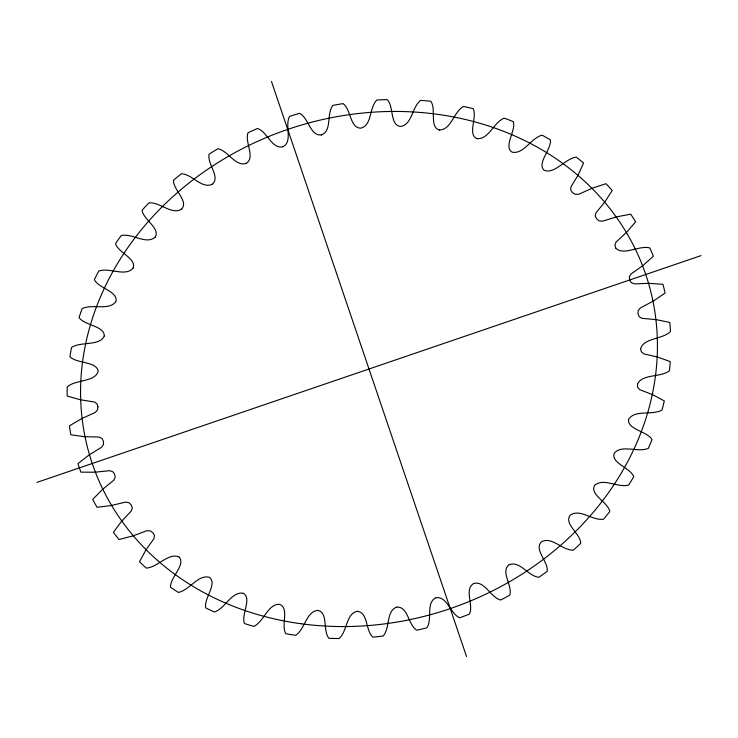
<?xml version="1.0" encoding="UTF-8"?>
<svg xmlns="http://www.w3.org/2000/svg" width="738" height="738" viewBox="0 0 738 738"><rect width="100%" height="100%" fill="white"/><g stroke="black" fill="none" stroke-linecap="round" stroke-linejoin="round"><path stroke-width="1.11" d="M640.658 348.889L641.313 351.823L643.813 353.862L657.632 357.054L670.261 361.611A306.049 264.776 -19.2 0 1 669.44 370.79C660.602 377.699 642.318 373.631 637.521 384.083M640.667 348.668C643.471 337.967 662.936 339.342 670.482 331.519A306.049 264.776 -19.2 0 0 669.8 322.46L656.396 319.655L642.014 318.346L639.173 316.685L638.047 313.908L638.167 310.744L640.252 308.023L653.407 301.012L665.095 293.06A306.049 264.776 -19.2 0 0 662.936 284.305L649.034 283.318L634.283 283.899L631.202 282.589L629.625 279.886L629.32 276.879L631.036 273.983L642.982 265.495L653.407 256.206A306.049 264.776 -19.2 0 0 649.8 247.95C639.514 244.979 623.287 256.086 615.787 248.18M637.484 384.304L637.641 387.33L639.745 389.701L652.715 394.701L664.301 400.928A306.049 264.776 -19.2 0 1 662.004 410.014C652.106 415.808 635.224 409.304 628.665 419.175M104.279 335.956C104.455 325.827 84.649 325.541 79.058 317.626A306.049 264.776 -19.2 0 1 82.075 308.65C92.287 303.512 108.551 311.03 115.811 301.741M104.252 336.067C99.455 346.39 80.516 341.224 71.485 347.543A306.049 264.776 -19.2 0 0 69.925 356.703C76.844 363.797 96.346 361.168 98.219 371.186C95.331 382.238 75.248 379.461 67.232 386.896A306.049 264.776 -19.2 0 0 67.167 396.038L80.221 399.728L94.464 402.026L97.093 403.926L97.942 406.924M628.591 419.396C627.134 429.599 647.263 431.204 652.041 439.553A306.049 264.776 -19.2 0 1 648.315 448.363C638.01 452.855 621.47 444.156 614.219 453.298C610.723 463.169 630.464 467.726 633.757 476.674A306.049 264.776 -19.2 0 1 628.675 485.023C617.771 488.132 603.389 477.431 594.644 485.429M115.995 301.316C118.025 291.362 98.514 288.281 94.363 279.647A306.049 264.776 -19.2 0 1 98.791 271.049C109.307 267.184 125.349 277.119 133.034 268.217M132.914 268.42C137.471 258.89 118.052 252.719 115.534 243.568A306.049 264.776 -19.2 0 1 121.253 235.523C132.286 233.051 146.106 245.062 155.155 237.166M594.505 485.622C589.68 494.829 608.011 502.163 609.828 511.508A306.049 264.776 -19.2 0 1 603.49 519.211C592.42 520.927 579.634 508.131 570.133 515.262C563.721 524.045 580.502 533.519 580.76 543.306A306.049 264.776 -19.2 0 1 573.325 550.197C562.291 550.447 551.572 535.954 541.397 541.886C533.694 549.69 548.509 561.6 547.181 571.378A306.049 264.776 -19.2 0 1 538.795 577.319C528.048 576.074 519.773 560.317 509.1 564.755M154.998 237.35C161.115 228.605 143.061 219.62 142.102 210.173A306.049 264.776 -19.2 0 1 149.002 202.849C160.063 201.944 171.622 215.247 181.557 209.168M181.649 209.085C188.974 200.865 172.941 189.943 173.504 180.155A306.049 264.776 -19.2 0 1 181.447 173.716C192.341 174.269 201.714 189.149 212.184 184.297M212.286 184.232C220.791 177.083 206.926 163.845 209.075 154.159A306.049 264.776 -19.2 0 1 217.876 148.753C228.393 150.746 235.311 166.936 246.151 163.366M508.888 564.884C500.355 571.692 512.652 585.575 509.81 595.142A306.049 264.776 -19.2 0 1 500.641 600.003C490.392 597.319 484.7 580.409 473.713 583.527M246.271 163.31C255.735 157.295 244.379 142.139 248.051 132.748A306.049 264.776 -19.2 0 1 257.534 128.477C267.47 131.871 271.667 149.039 282.746 146.825M473.482 583.629C463.981 589.717 473.824 604.726 469.433 614.09A306.049 264.776 -19.2 0 1 459.691 617.771C450.106 613.702 447.293 596.009 436.103 597.734M282.866 146.779C293.226 141.548 284.398 125.46 289.61 116.373A306.049 264.776 -19.2 0 1 299.563 113.32C308.724 118.062 310.025 135.81 321.168 135.008M36.9 482.403L701.1 255.597M435.863 597.808C425.595 602.734 432.726 619.016 426.915 627.817A306.049 264.776 -19.2 0 1 416.804 630.224C408.086 624.865 408.271 606.784 397.053 607.06M321.298 134.98C332.303 131.004 326.27 113.781 332.856 105.377A306.049 264.776 -19.2 0 1 343.078 103.624C351.159 109.445 349.821 128.025 360.744 128.172C372.247 125.478 369.037 107.554 376.878 100.008A306.049 264.776 -19.2 0 1 387.146 99.575C394.12 106.512 389.673 124.842 400.365 126.493C412.201 125.128 411.795 106.918 420.734 100.368A306.049 264.776 -19.2 0 1 430.817 101.272C436.49 108.956 429.101 127.573 439.562 130.017M396.804 607.106C385.9 610.806 390.31 627.983 383.17 636.018A306.049 264.776 -19.2 0 1 372.902 637.115C365.282 630.501 368.373 612.632 357.413 611.313M357.164 611.332C345.827 613.767 347.413 631.414 339.111 638.536A306.049 264.776 -19.2 0 1 328.908 638.296C322.598 630.805 328.447 612.909 318.013 610.409M317.774 610.381C306.122 611.507 305.015 629.246 295.698 635.298A306.049 264.776 -19.2 0 1 285.781 633.73C280.726 625.363 289.73 608.029 279.471 604.302C267.691 604.035 264.01 621.544 253.844 626.396A306.049 264.776 -19.2 0 1 244.416 623.527C240.902 614.68 252.285 598.389 243.3 593.278M439.322 129.98C451.315 129.989 453.621 111.853 463.482 106.447A306.049 264.776 -19.2 0 1 473.178 108.68C477.495 117.13 467.154 134.648 477.016 138.633M476.785 138.569C488.427 140.192 493.796 122.176 504.211 118.135A306.049 264.776 -19.2 0 1 513.316 121.632C516.222 130.691 503.03 146.788 512.264 152.213C523.851 154.399 531.028 138.043 542.07 135.155A306.049 264.776 -19.2 0 1 550.382 139.851C551.673 149.408 536.692 162.96 544.054 170.183C554.524 174.768 565.262 158.393 576.23 157.166A306.049 264.776 -19.2 0 1 583.583 162.96L578.186 174.98L570.944 186.889L570.723 190.053L572.439 192.544L575.216 194.288L578.749 194.251L592.393 188.135L605.981 183.697A306.049 264.776 -19.2 0 1 612.208 190.459L604.966 201.806L595.898 212.895L595.225 216.049L596.618 218.835L599.016 220.819L602.485 221.179L616.682 216.843L630.676 214.168A306.049 264.776 -19.2 0 1 635.649 221.769L626.728 232.193L616.129 242.036L614.892 245.09L615.686 247.986M243.079 593.195C231.345 591.498 225.265 608.472 214.444 612.005A306.049 264.776 -19.2 0 1 205.718 607.891C203.559 598.527 218.051 583.38 209.168 577.199C197.766 574.533 189.546 590.206 178.338 592.43A306.049 264.776 -19.2 0 1 170.487 587.171C170.026 577.411 185.847 565.096 179.242 557.135M179.066 556.996C168.559 552.292 157.498 567.467 146.299 568.103A306.049 264.776 -19.2 0 1 139.491 561.803L145.829 550.087L153.974 538.611L154.463 535.447L152.96 532.836L150.358 530.899L146.853 530.714L132.831 535.954L119.002 539.524A306.049 264.776 -19.2 0 1 113.394 532.319L121.493 521.406L131.327 510.964L132.314 507.855L131.281 505.041L129.058 502.762L125.663 502.108L111.115 505.539L97.038 507.31A306.049 264.776 -19.2 0 1 92.739 499.358L102.434 489.478L113.818 480.198L115.229 477.191L114.584 474.147L112.776 471.702L109.538 470.669L94.907 472.219L80.866 472.154A306.049 264.776 -19.2 0 1 77.97 463.621L89.058 454.977L101.595 447.246L103.486 444.553L103.505 441.509L102.139 438.593L99.187 437.071L84.529 436.693L70.839 434.793A306.049 264.776 -19.2 0 1 69.409 425.863L81.641 418.64L95.248 412.459L97.545 409.876L97.923 406.703M271.473 81.484L466.527 656.516M301.012 623.748A292.442 253.005 -19.2 0 0 645.75 274.499A292.442 253.005 -19.2 0 0 160.238 208.753A292.442 253.005 -19.2 0 0 301.012 623.748"/></g></svg>
